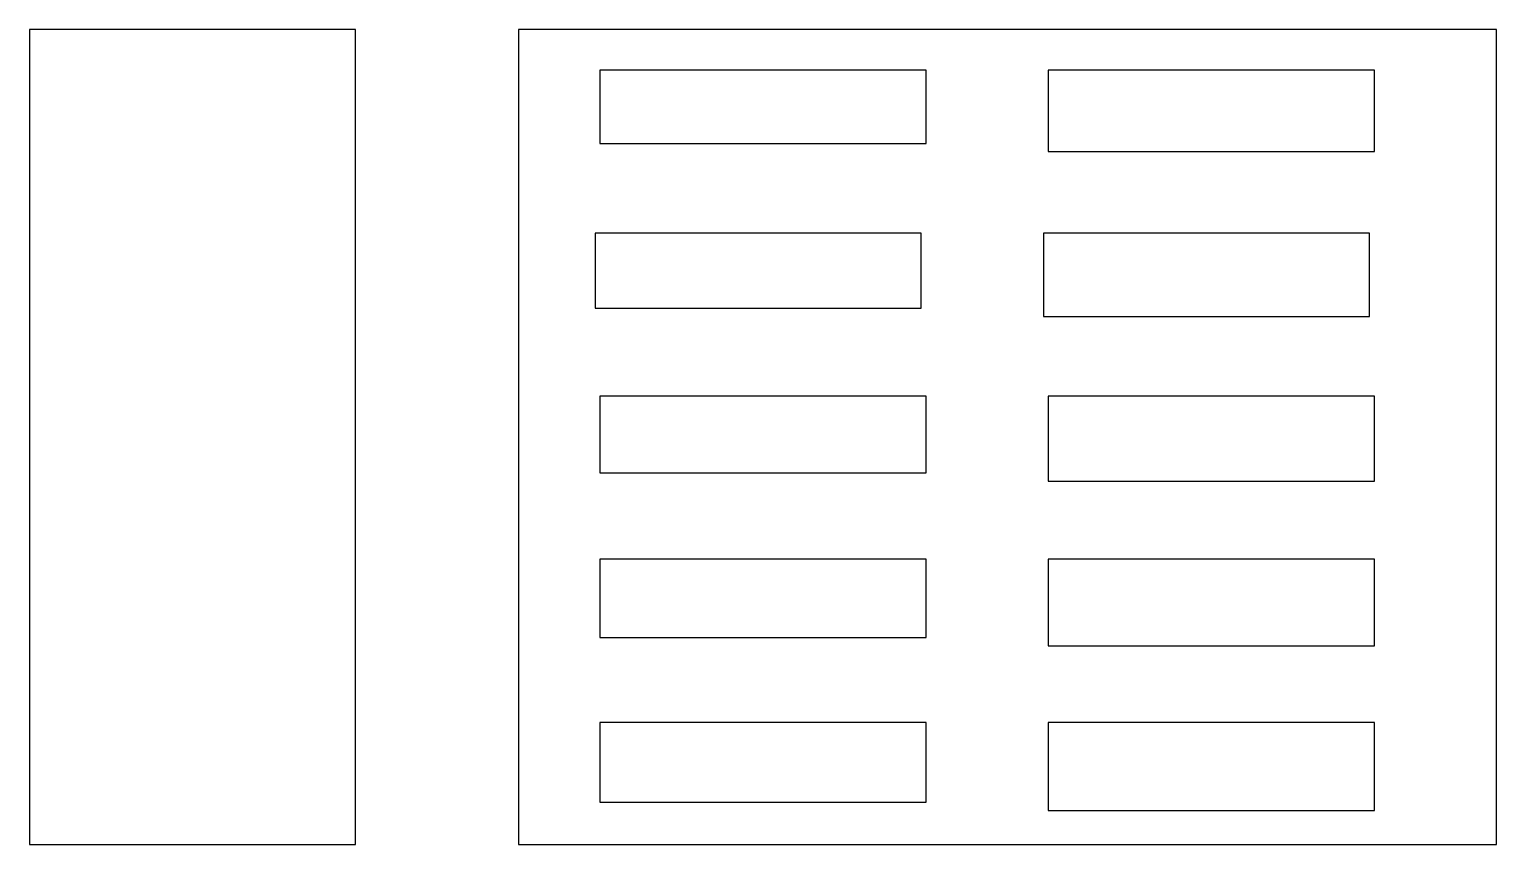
# Model space of a CAD drawing. Header units: inches. Extents: x 0 to 9, y 0 to 5.
import ezdxf

# ---------------------------------------------------------------- set-up
doc = ezdxf.new("R2010")
doc.units = ezdxf.units.IN
doc.header["$MEASUREMENT"] = 0
doc.layers.add('Default', color=18, linetype='Continuous', true_color=0x000000)

msp = doc.modelspace()

# ---------------------------------------------------------------- linework, layer by layer
at = {"layer": 'Default'}
for points in [[(0, 0), (2, 0), (2, 5), (0, 5)], [(3, 0), (9, 0), (9, 5), (3, 5)], [(3.5, 4.3), (5.5, 4.3), (5.5, 4.75), (3.5, 4.75)], [(6.25, 4.25), (8.25, 4.25), (8.25, 4.75), (6.25, 4.75)], [(3.4703, 3.29), (5.4703, 3.29), (5.4703, 3.75), (3.4703, 3.75)], [(6.2203, 3.24), (8.2203, 3.24), (8.2203, 3.75), (6.2203, 3.75)], [(3.5, 2.28), (5.5, 2.28), (5.5, 2.75), (3.5, 2.75)], [(6.25, 2.23), (8.25, 2.23), (8.25, 2.75), (6.25, 2.75)], [(3.5, 1.27), (5.5, 1.27), (5.5, 1.75), (3.5, 1.75)], [(6.25, 1.22), (8.25, 1.22), (8.25, 1.75), (6.25, 1.75)], [(3.5, 0.26), (5.5, 0.26), (5.5, 0.75), (3.5, 0.75)], [(6.25, 0.21), (8.25, 0.21), (8.25, 0.75), (6.25, 0.75)]]:
    msp.add_lwpolyline(points, close=True, dxfattribs=at)

doc.saveas('drawing.dxf')
